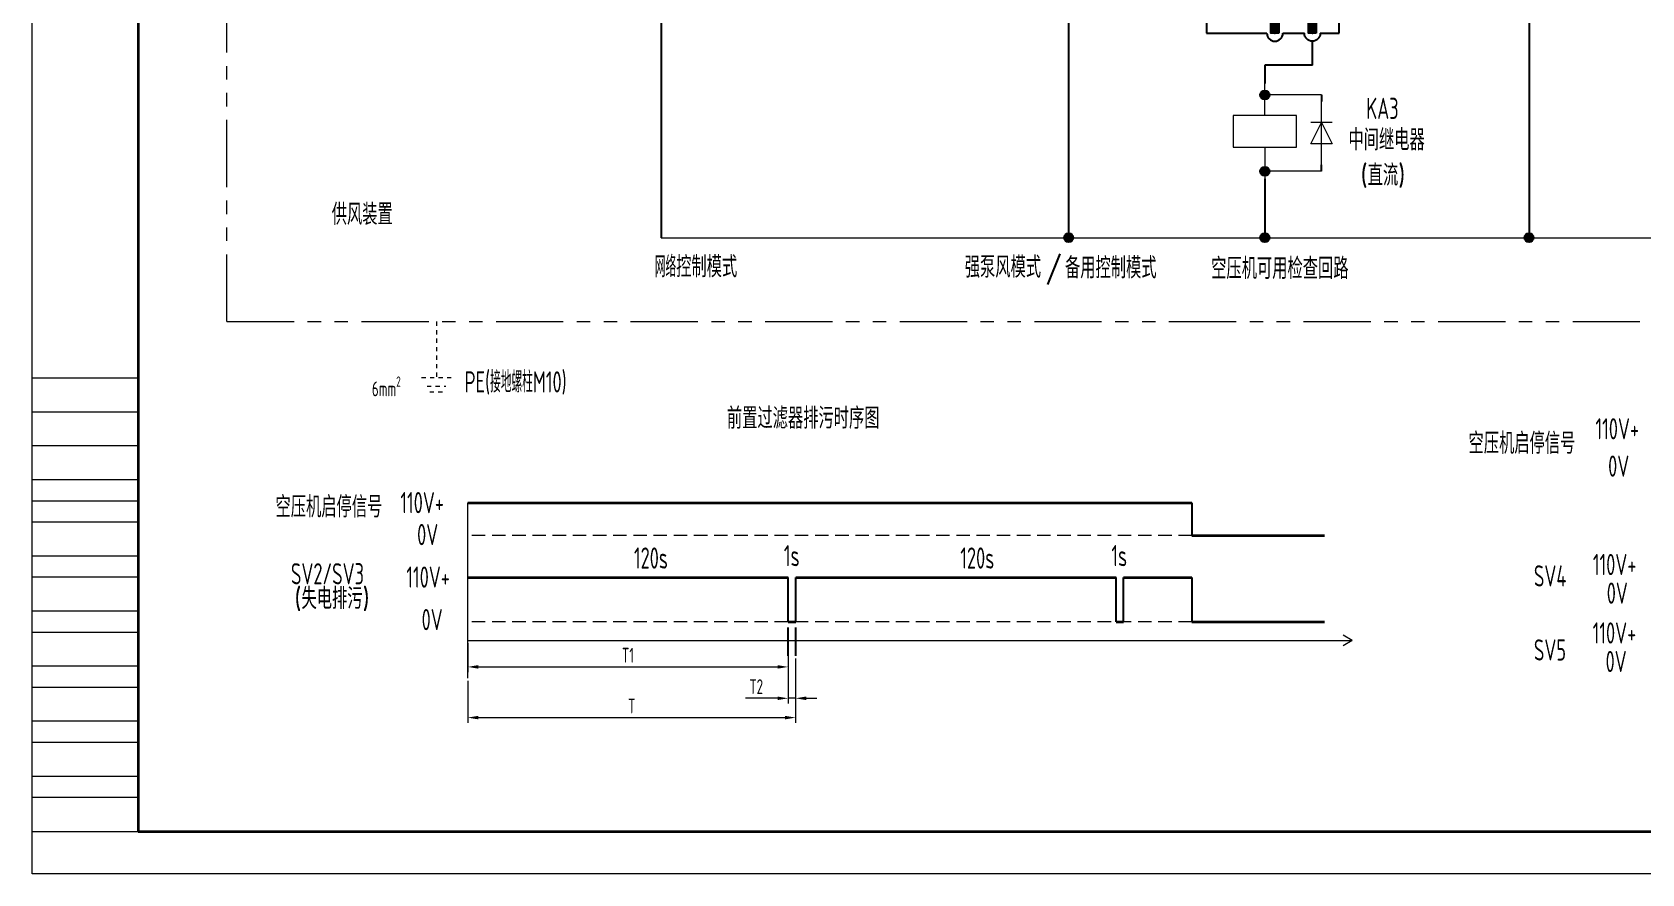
# Model space of a CAD drawing. Header units: millimetres. Extents: x 0 to 840, y 0 to 594.
# Drawn here: x 0 to 379.7, y 0 to 198.7 of the extents above; entities that cross this region are included whole.
import ezdxf
from ezdxf.enums import TextEntityAlignment as Align

# ---------------------------------------------------------------- set-up
doc = ezdxf.new("R2010")
doc.units = ezdxf.units.MM
for name, pattern in [('CENTER2', [12, 7, -1, 1, -1, 1, -1]), ('HIDDEN', [9.525, 6.35, -3.175]), ('PHANTOM2', [31.75, 15.875, -3.175, 3.175, -3.175, 3.175, -3.175]), ('虚线', [2, 1, -1])]:
    doc.linetypes.add(name, pattern=pattern)
for name, color, linetype, lineweight in [('AM_3', 3, '虚线', 13), ('BLK_0.5mm^2', 7, 'Continuous', 18), ('MISC', 2, 'Continuous', 18), ('SYMS', 7, 'Continuous', 18), ('双点划线', 6, 'CENTER2', 18), ('尺寸线层', 3, 'Continuous', 13), ('标注', 3, 'Continuous', 18), ('粗实线', 7, 'Continuous', 35), ('粗实线层', 7, 'Continuous', 25), ('虚线', 2, 'HIDDEN', 18), ('虚线层', 6, '虚线', 13)]:
    doc.layers.add(name, color=color, linetype=linetype, lineweight=lineweight)
doc.styles.add('PIN', font='simplex.shx', dxfattribs={"width": 0.75, "bigfont": 'gbcbig.shx'})
doc.styles.add('WD_IEC', font='isocp2.shx', dxfattribs={"width": 0.9, "bigfont": 'gbcbig.shx'})
doc.styles.add('标准', font='isoct2.shx')
doc.styles.add('海泰标注样式', font='isocp.shx', dxfattribs={"width": 0.7, "bigfont": 'gbcbig.shx'})
doc.styles.add('海泰汉字样式', font='仿宋_GB2312.TTF', dxfattribs={"width": 0.7})
doc.dimstyles.new('海泰标注样式-图2', dxfattribs={"dimtxt": 3.5, "dimasz": 2.5, "dimexe": 1.25, "dimexo": 0.625, "dimgap": 1, "dimtad": 1, "dimdec": 3, "dimlfac": 8, "dimdsep": 46, "dimtxsty": '海泰标注样式', "dimcen": 2.5, "dimclrd": 256, "dimclre": 256, "dimclrt": 2, "dimadec": 3, "dimazin": 2, "dimtm": 1e-09, "dimtfac": 0.7, "dimtdec": 3, "dimtmove": 0, "dimatfit": 1, "dimfxl": 1.25, "dimlwd": -1, "dimlwe": -1, "dimarcsym": 0})

# ---------------------------------------------------------------- blocks, each defined once
blk = doc.blocks.new('NJHT-A1')
at = {"color": 7, "linetype": 'Continuous', "lineweight": 18}
for p, q in [((0, 0), (0, 594)), ((25, 117), (0, 117)), ((25, 109), (0, 109)), ((25, 101), (0, 101)), ((25, 93), (0, 93)), ((25, 88), (0, 88)), ((25, 83), (0, 83)), ((25, 75), (0, 75)), ((25, 70), (0, 70)), ((25, 62), (0, 62)), ((25, 57), (0, 57)), ((25, 49), (0, 49)), ((25, 44), (0, 44)), ((25, 36), (0, 36)), ((25, 31), (0, 31)), ((25, 23), (0, 23)), ((25, 18), (0, 18)), ((0, 10), (25, 10)), ((840, 0), (0, 0))]:
    blk.add_line(p, q, dxfattribs=at)
at = {"color": 7, "linetype": 'Continuous', "lineweight": 35}
for p, q in [((25, 584), (25, 10)), ((25, 10), (830, 10))]:
    blk.add_line(p, q, dxfattribs=at)
at = {"color": 2, "linetype": 'Continuous', "lineweight": 18, "style": '海泰汉字样式', "width": 0.6}
blk.add_attdef('5', text='', height=5, rotation=180, dxfattribs=at).set_placement((50, 578.5), align=Align.MIDDLE_CENTER)
at = {"color": 2, "linetype": 'Continuous', "lineweight": 18, "style": '海泰汉字样式'}
for tag, height, width, p in [('1', 5, 0.7, (805, 59.25)), ('2', 5, 0.7, (805, 51.75)), ('7', 5, 0.7, (755, 50.5)), ('3', 5, 0.6, (805, 38)), ('12', 3.5, 0.7, (668, 34.5)), ('13', 3.5, 0.6, (682, 34.5)), ('20', 3.5, 0.7, (708, 34.5)), ('21', 3.5, 0.6, (722, 34.5)), ('14', 3.5, 0.7, (668, 27.5)), ('15', 3.5, 0.6, (682, 27.5)), ('22', 3.5, 0.7, (708, 27.5)), ('23', 3.5, 0.6, (722, 27.5)), ('8', 3.5, 0.7, (762, 22.5)), ('9', 3.5, 0.7, (774, 22.5)), ('4', 5, 0.6, (805, 22.5)), ('16', 3.5, 0.7, (668, 20.5)), ('17', 3.5, 0.6, (682, 20.5)), ('24', 3.5, 0.7, (708, 20.5)), ('25', 3.5, 0.6, (722, 20.5)), ('18', 3.5, 0.7, (668, 13.5)), ('19', 3.5, 0.6, (682, 13.5)), ('26', 3.5, 0.7, (708, 13.5)), ('27', 3.5, 0.6, (722, 13.5)), ('10', 3.5, 0.7, (767.5, 13.5)), ('6', 3.5, 0.7, (811.57, 13.5)), ('11', 3.5, 0.7, (742.5, 13.5))]:
    blk.add_attdef(tag, text='', height=height, dxfattribs=dict(at, width=width)).set_placement(p, align=Align.MIDDLE_CENTER)
blk = doc.blocks.new('bfcgb')
blk.add_hatch(color=256).paths.add_polyline_path([(1495.06, 338, 1), (1492.9, 338, 1)])
blk.add_circle((1493.98, 338), 1.08)
blk = doc.blocks.new('*D77')
at = {"layer": 'Defpoints', "color": 0, "transparency": 16777216}
for p in [(102.75, 46.19), (180.11, 41.43), (180.11, 36.87)]:
    blk.add_point(p, dxfattribs=at)
at = {"layer": '标注', "transparency": 16777216}
for p, q in [((102.75, 45.57), (102.75, 35.62)), ((180.11, 40.81), (180.11, 35.62)), ((105.25, 36.87), (177.61, 36.87))]:
    blk.add_line(p, q, dxfattribs=at)
for points in [[(105.25, 37.29), (105.25, 36.46), (102.75, 36.87)], [(177.61, 37.29), (177.61, 36.46), (180.11, 36.87)]]:
    blk.add_solid(points, dxfattribs=at)
at = {"layer": '标注', "color": 2, "transparency": 16777216, "insert": (141.43, 39.62), "char_height": 3.5, "attachment_point": 5, "style": '海泰标注样式'}
blk.add_mtext('T', dxfattribs=at)
blk = doc.blocks.new('*D78')
at = {"layer": 'Defpoints', "color": 0, "transparency": 16777216}
for p in [(102.75, 55.09), (178.35, 55.09), (178.35, 48.84)]:
    blk.add_point(p, dxfattribs=at)
at = {"layer": '标注', "transparency": 16777216}
for p, q in [((102.75, 54.46), (102.75, 47.59)), ((178.35, 54.46), (178.35, 47.59)), ((105.25, 48.84), (175.85, 48.84))]:
    blk.add_line(p, q, dxfattribs=at)
for points in [[(105.25, 49.26), (105.25, 48.43), (102.75, 48.84)], [(175.85, 49.26), (175.85, 48.43), (178.35, 48.84)]]:
    blk.add_solid(points, dxfattribs=at)
at = {"layer": '标注', "color": 2, "transparency": 16777216, "insert": (140.55, 51.59), "char_height": 3.5, "attachment_point": 5, "style": '海泰标注样式'}
blk.add_mtext('T1', dxfattribs=at)
blk = doc.blocks.new('*D79')
at = {"layer": 'Defpoints', "color": 0, "transparency": 16777216}
for p in [(178.35, 51.46), (180.11, 51.46), (178.35, 41.43)]:
    blk.add_point(p, dxfattribs=at)
at = {"layer": '标注', "transparency": 16777216}
for p, q in [((178.35, 50.83), (178.35, 40.18)), ((180.11, 50.83), (180.11, 40.18)), ((175.85, 41.43), (168.26, 41.43)), ((180.11, 41.43), (178.35, 41.43)), ((182.61, 41.43), (185.11, 41.43))]:
    blk.add_line(p, q, dxfattribs=at)
for points in [[(175.85, 41.85), (175.85, 41.01), (178.35, 41.43)], [(182.61, 41.85), (182.61, 41.01), (180.11, 41.43)]]:
    blk.add_solid(points, dxfattribs=at)
at = {"layer": '标注', "color": 2, "transparency": 16777216, "insert": (170.8, 44.18), "char_height": 3.5, "attachment_point": 5, "style": '海泰标注样式'}
blk.add_mtext('T2', dxfattribs=at)
blk = doc.blocks.new('gwae')
blk.add_hatch(color=256).paths.add_polyline_path([(413.18, 275.01), (413.18, 278.76), (411.3, 278.76), (411.3, 275.01)], flags=0)
for p, q in [((412.24, 286.26), (412.24, 280.64)), ((412.24, 275.01), (412.24, 271.26))]:
    blk.add_line(p, q)
blk.add_lwpolyline([(413.18, 278.76), (411.3, 278.76), (411.3, 275.01), (413.18, 275.01)], close=True)
blk.add_arc((412.24, 278.76), 1.88, 0, 180)
blk.add_point((412.24, 278.76))
blk = doc.blocks.new('gwae11')
for points in [[(1146.13, 306.26), (1146.13, 310.01), (1144.26, 310.01), (1144.26, 306.26)], [(1137.29, 286.98), (1137.29, 283.23), (1135.42, 283.23), (1135.42, 286.98)]]:
    blk.add_hatch(color=256).paths.add_polyline_path(points, flags=0)
at = {"color": 2}
for p, q in [((1147.72, 315.39), (1142.67, 315.39)), ((1146.78, 316.85), (1143.61, 316.85)), ((1146.34, 317.83), (1144.06, 317.83))]:
    blk.add_line(p, q, dxfattribs=at)
for p, q in [((1145.2, 315.39), (1145.2, 311.88)), ((1134.48, 309.98), (1120.21, 309.98)), ((1120.21, 309.98), (1120.21, 283.23)), ((1136.35, 302.51), (1136.35, 308.13)), ((1138.23, 310.01), (1143.32, 310.01)), ((1147.07, 310.01), (1151.55, 310.01)), ((1151.55, 283.23), (1151.55, 310.01)), ((1136.35, 302.51), (1142.41, 294.07)), ((1139.32, 297.52), (1145.2, 297.52)), ((1145.2, 297.52), (1145.2, 287.81)), ((1136.35, 287.51), (1136.35, 295.01)), ((1136.35, 286.98), (1136.35, 290.73)), ((1120.21, 283.23), (1134.48, 283.23)), ((1138.23, 283.23), (1143.32, 283.23)), ((1147.07, 283.23), (1151.55, 283.23))]:
    blk.add_line(p, q)
for points in [[(1146.13, 310.01), (1144.26, 310.01), (1144.26, 306.26), (1146.13, 306.26)], [(1131.67, 295.01), (1131.67, 302.51), (1124.17, 302.51), (1124.17, 295.01)], [(1137.29, 283.23), (1135.42, 283.23), (1135.42, 286.98), (1137.29, 286.98)]]:
    blk.add_lwpolyline(points, close=True)
for centre, radius, start, end in [((1145.2, 310.01), 1.88, 0, 180), ((1136.35, 294.07), 0.938, 270, 90), ((1136.35, 283.23), 1.88, 180, 0)]:
    blk.add_arc(centre, radius, start, end)
for p in [(1145.2, 310.01), (1136.35, 283.23)]:
    blk.add_point(p)
at = {"layer": 'MISC'}
for p, q in [((1131.67, 298.76), (1134.83, 298.76)), ((1135.89, 298.76), (1139.04, 298.76))]:
    blk.add_line(p, q, dxfattribs=at)
blk.add_blockref('gwae', (724.11, 31.22))
at = {"xscale": -1, "rotation": 180}
blk.add_blockref('gwae', (732.95, 561.99), dxfattribs=at)
at = {"insert": (1127.92, 298.76), "char_height": 3.75, "width": 3.817, "attachment_point": 5, "style": 'PIN'}
blk.add_mtext('\\T1;p', dxfattribs=at)
at = {"layer": 'AM_3', "style": 'WD_IEC'}
for tag, p in [('1', (1132.1, 304.99)), ('PE', (1146.6, 302.25)), ('4', (1133.49, 287.63)), ('2', (1148.18, 287.43))]:
    blk.add_attdef(tag, text='', height=3, dxfattribs=at).set_placement(p, align=Align.RIGHT)
blk = doc.blocks.new('VCR1_1')
for p, q in [((0, 2.5), (0, 7.5)), ((0, -2.5), (0, -7.5))]:
    blk.add_line(p, q)
blk.add_lwpolyline([(-5, 2.5), (-5, -2.5), (5, -2.5), (5, 2.5)], close=True)
at = {"style": 'WD_IEC'}
for tag, height, p in [('INST', 2.5, (-5.25, 11.5)), ('LOC', 2.5, (-5.25, 8)), ('TAG1', 2.5, (-5.25, 4.5)), ('MFG', 1.5, (-6, 1)), ('CAT', 1.5, (-6, -1.5)), ('DESC1', 2.5, (-5.25, -6.85)), ('DESC2', 2.5, (-5.25, -10.35)), ('DESC3', 2.5, (-5.25, -13.85))]:
    blk.add_attdef(tag, text='', height=height, dxfattribs=at).set_placement(p, align=Align.RIGHT)
for tag, p, height in [('X2TERM01', (0, 7.5), 0.32), ('X4LINK', (-5, 0), 0.32), ('X1LINK', (5, 0), 0.32), ('ASSYCODE', (1, -4), 1), ('FAMILY', (1, -5.5), 1), ('X8TERM02', (0, -7.5), 0.32), ('CATDESC', (1, -7), 1)]:
    blk.add_attdef(tag, p, '', height=height, dxfattribs=at)
blk.add_attdef('TERM01', text='', height=2, rotation=90, dxfattribs=at).set_placement((-1, 7.5), align=Align.RIGHT)
blk.add_attdef('TERM02', (-1, -7.5), '', height=2, rotation=90, dxfattribs=at)
at = {"lineweight": 9, "style": 'WD_IEC'}
for tag, p in [('NO', (-5.5, -16.5)), ('NC', (-5.5, -20))]:
    blk.add_attdef(tag, text='', height=2.5, dxfattribs=at).set_placement(p, align=Align.TOP_RIGHT)
for tag, p in [('XREFNO', (-4, -16.5)), ('XREFNC', (-4, -20))]:
    blk.add_attdef(tag, text='', height=2.5, dxfattribs=at).set_placement(p, align=Align.TOP_LEFT)
blk = doc.blocks.new('VDI1_2')
for p, q in [((0, 7.5), (0, -7.5)), ((0, -2.5), (-2.5, 2.5)), ((-2.5, 2.5), (2.5, 2.5)), ((2.5, 2.5), (0, -2.5)), ((-2.5, -2.5), (2.5, -2.5))]:
    blk.add_line(p, q)
at = {"style": 'WD_IEC'}
for tag, height, p in [('INST', 2.5, (-5.5, 10.25)), ('LOC', 2.5, (-5.5, 6.75)), ('TAG1', 2.5, (-5.5, 3.25)), ('MFG', 1.5, (-5.5, -0.25)), ('CAT', 1.5, (-5.5, -2.75)), ('DESC2', 2.5, (-5.5, -9.85)), ('DESC1', 2.5, (-5.5, -6.35)), ('DESC3', 2.5, (-5.5, -13.35))]:
    blk.add_attdef(tag, text='', height=height, dxfattribs=at).set_placement(p, align=Align.RIGHT)
for tag, p, height in [('X2TERM01', (0, 7.5), 0.32), ('ASSYCODE', (1, -4), 1), ('X8TERM02', (0, -7.5), 0.32), ('FAMILY', (1, -5.5), 1), ('CATDESC', (1, -7), 1)]:
    blk.add_attdef(tag, p, '', height=height, dxfattribs=at)
blk.add_attdef('TERM01', text='', height=2, rotation=90, dxfattribs=at).set_placement((-1, 7.5), align=Align.RIGHT)
blk.add_attdef('TERM02', (-1, -7.5), '', height=2, rotation=90, dxfattribs=at)
blk = doc.blocks.new('fdaw')
for p, q in [((-34.88, 182.32), (-34.88, 180.82)), ((-34.88, 164.32), (-34.88, 165.82))]:
    blk.add_line(p, q)
at = {"layer": 'BLK_0.5mm^2'}
for p, q in [((-34.88, 182.32), (-48.27, 182.32)), ((-34.88, 164.32), (-48.27, 164.32))]:
    blk.add_line(p, q, dxfattribs=at)
for p in [(-1542.25, -155.68), (-1542.25, -173.68)]:
    blk.add_blockref('bfcgb', p)
at = {"layer": 'SYMS', "xscale": 1.5, "yscale": 1.5, "zscale": 1.5}
blk.add_blockref('VCR1_1', (-48.27, 173.75), dxfattribs=at)
at = {"layer": 'SYMS', "rotation": 180}
blk.add_blockref('VDI1_2', (-34.88, 173.32), dxfattribs=at)

msp = doc.modelspace()

# ---------------------------------------------------------------- linework, layer by layer
for p, q in [((148.36698, 248.48241), (148.36698, 150.15492)), ((353.11383, 245.61024), (353.11383, 150.15492)), ((244.50226, 227.19252), (244.50226, 150.15492)), ((302.00724, 190.90412), (302.00781, 196.52912)), ((302.00724, 190.90412), (290.78717, 190.90412)), ((290.78717, 190.90412), (290.78717, 186.51253)), ((290.78717, 164.01253), (290.78717, 149.35011)), ((273.58119, 87.57664), (273.58119, 79.88866)), ((178.34533, 59.45846), (178.34533, 69.93472)), ((180.11167, 59.45846), (180.11167, 69.93472)), ((255.71167, 59.45846), (255.71167, 69.93472)), ((257.47801, 59.45846), (257.47801, 69.93472)), ((273.58119, 69.93472), (273.58119, 59.45846)), ((178.34533, 51.45537), (178.34533, 58.13351)), ((180.11167, 51.45537), (180.11167, 58.13351))]:
    msp.add_line(p, q)
at = {"color": 7, "ltscale": 0.007597}
for p, q in [((353.11383, 151.20629), (353.51618, 151.12626)), ((353.11383, 151.20629), (353.51618, 151.12626)), ((353.51618, 149.18358), (353.11383, 149.10355)), ((353.51618, 149.18358), (353.11383, 149.10355)), ((353.51618, 151.12626), (353.85726, 150.89835)), ((353.51618, 151.12626), (353.85726, 150.89835)), ((353.85726, 149.41149), (353.51618, 149.18358)), ((353.85726, 149.41149), (353.51618, 149.18358)), ((353.85726, 150.89835), (354.08518, 150.55727)), ((353.85726, 150.89835), (354.08518, 150.55727)), ((354.08518, 149.75257), (353.85726, 149.41149)), ((354.08518, 149.75257), (353.85726, 149.41149)), ((354.08518, 150.55727), (354.1652, 150.15492)), ((354.08518, 150.55727), (354.1652, 150.15492)), ((354.1652, 150.15492), (354.08518, 149.75257)), ((354.1652, 150.15492), (354.08518, 149.75257))]:
    msp.add_line(p, q, dxfattribs=at)
at = {"color": 7}
msp.add_circle((353.11383, 150.15492), 1.05137, dxfattribs=at)
for points in [[(354.08518, 149.75257), (352.06246, 150.15492), (352.3704, 150.89835), (352.14249, 150.55727)], [(354.08518, 149.75257), (352.06246, 150.15492), (352.3704, 150.89835), (352.14249, 150.55727)], [(354.08518, 149.75257), (352.3704, 149.41149), (352.06246, 150.15492), (352.14249, 149.75257)], [(354.08518, 149.75257), (352.3704, 149.41149), (352.06246, 150.15492), (352.14249, 149.75257)], [(354.08518, 149.75257), (352.3704, 150.89835), (353.11383, 151.20629), (352.71149, 151.12626)], [(354.08518, 149.75257), (352.3704, 150.89835), (353.11383, 151.20629), (352.71149, 151.12626)], [(354.08518, 149.75257), (353.11383, 149.10355), (352.3704, 149.41149), (352.71149, 149.18358)], [(354.08518, 149.75257), (353.11383, 149.10355), (352.3704, 149.41149), (352.71149, 149.18358)], [(354.08518, 149.75257), (353.11383, 151.20629), (353.85726, 150.89835), (353.51618, 151.12626)], [(354.08518, 149.75257), (353.11383, 151.20629), (353.85726, 150.89835), (353.51618, 151.12626)], [(354.08518, 149.75257), (353.85726, 149.41149), (353.11383, 149.10355), (353.51618, 149.18358)], [(354.08518, 149.75257), (353.85726, 149.41149), (353.11383, 149.10355), (353.51618, 149.18358)], [(354.08518, 149.75257), (353.85726, 150.89835), (354.1652, 150.15492), (354.08518, 150.55727)], [(354.08518, 149.75257), (353.85726, 150.89835), (354.1652, 150.15492), (354.08518, 150.55727)]]:
    msp.add_solid(points, dxfattribs=at)
at = {"layer": 'BLK_0.5mm^2'}
for p, q in [((148.36698, 150.15492), (580.89317, 150.15492)), ((102.74533, 46.19394), (102.74533, 87.57664)), ((102.74533, 55.0897), (311.37703, 55.0897)), ((311.37703, 55.0897), (309.29587, 56.32543)), ((311.37703, 55.0897), (309.29587, 53.85398))]:
    msp.add_line(p, q, dxfattribs=at)
at = {"layer": '双点划线', "linetype": 'PHANTOM2'}
for q in [(45.92329, 420.50097), (815.74939, 130.33494)]:
    msp.add_line((45.92329, 130.33494), q, dxfattribs=at)
at = {"layer": '标注'}
msp.add_line((180.11167, 69.93472), (216.50599, 69.93472), dxfattribs=at)
at = {"layer": '粗实线'}
for p, q in [((102.74533, 87.57664), (273.58119, 87.57664)), ((273.58119, 79.88866), (304.90233, 79.88866)), ((102.74533, 69.93472), (178.34533, 69.93472)), ((180.11167, 69.93472), (255.71167, 69.93472)), ((257.47801, 69.93472), (273.58119, 69.93472)), ((178.34533, 59.45846), (180.11167, 59.45846)), ((255.71167, 59.45846), (257.47801, 59.45846)), ((273.58119, 59.45846), (304.90233, 59.45846))]:
    msp.add_line(p, q, dxfattribs=at)
at = {"layer": '粗实线层', "color": 3}
msp.add_line((242.44393, 146.3073), (239.5052, 139.13867), dxfattribs=at)
at = {"layer": '虚线', "ltscale": 0.5}
for p, q in [((273.58119, 79.88866), (102.74533, 79.88866)), ((273.58119, 59.45846), (102.74533, 59.45846))]:
    msp.add_line(p, q, dxfattribs=at)
at = {"layer": '虚线层'}
for p, q in [((95.36617, 130.33494), (95.36617, 117.16985)), ((91.861, 117.16985), (98.87134, 117.16985)), ((93.16131, 115.13655), (97.57103, 115.13655)), ((93.78319, 113.78102), (96.94915, 113.78102))]:
    msp.add_line(p, q, dxfattribs=at)

# ---------------------------------------------------------------- block references
for name, p in [('NJHT-A1', (0, 0)), ('fdaw', (339.05321, 1.51608)), ('bfcgb', (-1249.48185, -187.84616)), ('bfcgb', (-1203.19694, -187.84616))]:
    msp.add_blockref(name, p)
msp.add_blockref('gwae11', (-843.19013, -84.82408)).add_auto_attribs({'1': '1', '4': '3', '2': '2', 'PE': 'PE'})

# ---------------------------------------------------------------- texts
at = {"layer": 'BLK_0.5mm^2', "char_height": 5, "width": 35.8096004, "attachment_point": 1, "line_spacing_factor": 0.99982, "style": '标准'}
for s, insert in [('{\\Fisocp2,gbcbig|c134;\\C3;中间继电器\\P (直流)}', (310.51716, 175.73789)), ('{\\Fisocp2,gbcbig|c134;\\W0.7;\\C3;网络\\W1;控制模式}', (146.88811, 145.80143)), ('{\\Fisocp2,gbcbig|c134;\\C3;强泵风模式}', (220.00334, 145.70923)), ('{\\Fisocp2,gbcbig|c134;\\C3;备用控制模式}', (243.65264, 145.54245)), ('{\\Fisocp2,gbcbig|c134;\\C3;空压机可用检查回路}', (278.13935, 145.38879))]:
    msp.add_mtext(s, dxfattribs=dict(at, insert=insert))
at = {"layer": 'BLK_0.5mm^2', "insert": (70.65897, 158.17151), "char_height": 5, "width": 51.5415061, "attachment_point": 1, "style": '标准'}
msp.add_mtext('{\\Fisocp2,gbcbig|c134;\\C3;供风装置}', dxfattribs=at)
at = {"layer": '尺寸线层', "insert": (314.71298, 183.17805), "char_height": 5, "width": 15.3422619, "attachment_point": 1, "style": '标准'}
msp.add_mtext('{\\Fisocp2,gbcbig|c0;\\W0.7;KA\\Fisocp2,gbcbig|c134;3}', dxfattribs=at)
at = {"layer": '尺寸线层', "char_height": 5, "attachment_point": 1, "line_spacing_factor": 0.99982, "style": '标准'}
for s, insert, width in [('{\\Fisocp2,gbcbig|c134;\\W0.7;\\C3;PE(接地螺柱M10)}', (102.007, 118.60654), 26.6587087), ('{\\Fisocp2,gbcbig|c134;前置过滤器排污时序图}', (163.89184, 110.04668), 45.3052999), ('{\\Fisocp2,gbcbig|c0;\\W0.7;110V+}', (368.79356, 107.54417), 21.3069027), ('{\\Fisocp2,gbcbig|c134;空压机启停信号}', (338.84744, 104.12334), 33.8446833), ('{\\Fisocp2,gbcbig|c0;\\W0.7;0V}', (371.78075, 98.74401), 21.3069027), ('{\\Fisocp2,gbcbig|c134;空压机启停信号}', (57.40336, 89.11588), 33.8446833), ('{\\Fisocp2,gbcbig|c0;\\W0.7;110V+}', (86.86091, 90.11706), 21.3069027), ('{\\Fisocp2,gbcbig|c0;\\W0.7;0V}', (90.80515, 82.56909), 21.3069027), ('{\\Fisocp2,gbcbig|c134;\\W0.7;120\\Fisocp2,gbcbig|c0;s}', (141.95934, 77.04104), 21.3069027), ('{\\Fisocp2,gbcbig|c134;\\W0.7;1\\Fisocp2,gbcbig|c0;s}', (177.32191, 77.59976), 21.3069027), ('{\\Fisocp2,gbcbig|c134;\\W0.7;120\\Fisocp2,gbcbig|c0;s}', (218.9525, 77.04104), 21.3069027), ('{\\Fisocp2,gbcbig|c134;\\W0.7;1\\Fisocp2,gbcbig|c0;s}', (254.59291, 77.59976), 21.3069027), ('{\\Fisocp2,gbcbig|c134;\\W0.7;SV2/SV3}', (61.02819, 73.32736), 21.8610927), ('{\\Fisocp2,gbcbig|c0;\\W0.7;110V+}', (88.26653, 72.543), 21.3069027), ('{\\Fisocp2,gbcbig|c134;\\W0.7;SV4}', (354.25747, 72.81494), 21.8610927), ('{\\Fisocp2,gbcbig|c0;\\W0.7;110V+}', (368.17704, 75.50531), 21.3069027), ('{\\Fisocp2,gbcbig|c0;\\W0.7;0V}', (371.45196, 68.7537), 21.3069027), ('{\\Fisocp2,gbcbig|c134;(失电排污)}', (61.85489, 67.49237), 21.8610927), ('{\\Fisocp2,gbcbig|c0;\\W0.7;0V}', (91.86478, 62.50449), 21.3069027), ('{\\Fisocp2,gbcbig|c0;\\W0.7;110V+}', (368.13274, 59.35303), 21.3069027), ('{\\Fisocp2,gbcbig|c134;\\W0.7;SV5}', (354.25747, 55.34412), 21.8610927), ('{\\Fisocp2,gbcbig|c0;\\W0.7;0V}', (371.17405, 52.6172), 21.3069027)]:
    msp.add_mtext(s, dxfattribs=dict(at, insert=insert, width=width))
at = {"layer": '标注', "color": 2, "insert": (80.15177, 117.41031), "char_height": 3.5, "width": 9.50354, "attachment_point": 1, "style": '海泰标注样式'}
msp.add_mtext('\\A1;6mm{\\H0.7x;\\S2^ ;}', dxfattribs=at)

# ---------------------------------------------------------------- dimensions: what is measured, and where the dimension line sits
at = {"layer": '标注'}
dim = msp.add_linear_dim(base=(178.34533, 48.84321), p1=(102.74533, 55.0897), p2=(178.34533, 55.0897), text='T1', dimstyle='海泰标注样式-图2', dxfattribs=at)
dim.commit()
dim.dimension.update_dxf_attribs({"geometry": '*D78', "text_midpoint": (140.54533, 51.59321)})
for base, p1, p2, text, picture, middle in [((178.34533, 41.43084), (180.11167, 51.45537), (178.34533, 51.45537), 'T2', '*D79', (170.80175, 41.43084)), ((180.11167, 36.87293), (102.74533, 46.19394), (180.11167, 41.43084), 'T', '*D77', (141.4285, 36.87293))]:
    dim = msp.add_linear_dim(base=base, p1=p1, p2=p2, text=text, dimstyle='海泰标注样式-图2', dxfattribs=at)
    dim.commit()
    dim.dimension.update_dxf_attribs({"geometry": picture, "text_midpoint": middle, "dimtype": 160})

doc.saveas('drawing.dxf')
